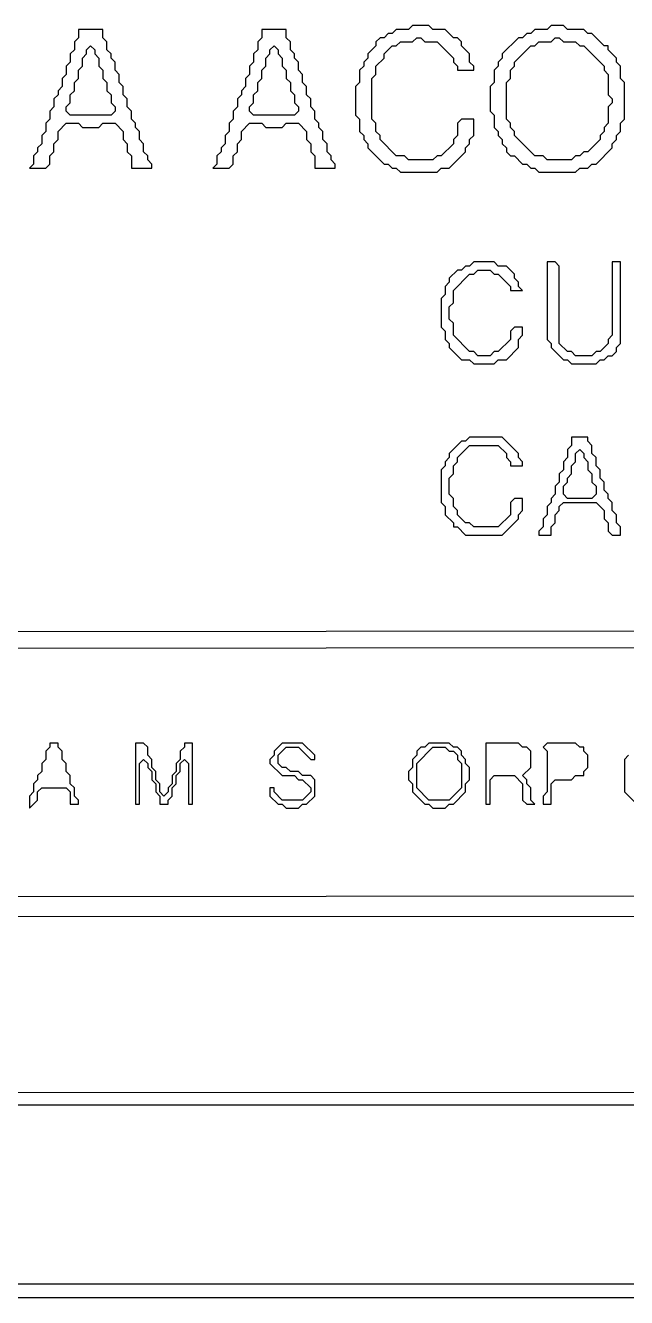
# Model space of a CAD drawing. Extents: x 17 to 323, y -435 to -5.
# Drawn here: x 231.3 to 246.05, y -434.9 to -403.7 of the extents above; entities that cross this region are included whole.
import ezdxf

# ---------------------------------------------------------------- set-up
doc = ezdxf.new("R2010")
doc.units = 0

msp = doc.modelspace()

# ---------------------------------------------------------------- linework, layer by layer
at = {"layer": 'CONTOURS'}
for p, q in [((240.8, -403.7), (240.7, -403.8)), ((241.2, -403.7), (240.8, -403.7)), ((241.3, -403.8), (241.2, -403.7)), ((244.2, -403.7), (244.1, -403.8)), ((244.5, -403.7), (244.2, -403.7)), ((244.6, -403.8), (244.5, -403.7)), ((232.6, -404), (232.5, -404.1)), ((232.6, -403.8), (232.6, -404)), ((233.2, -403.8), (232.6, -403.8)), ((233.2, -404), (233.2, -403.8)), ((233.3, -404.1), (233.2, -404)), ((237.1, -404), (237, -404.1)), ((237.1, -403.8), (237.1, -404)), ((237.7, -403.8), (237.1, -403.8)), ((237.7, -404), (237.7, -403.8)), ((237.8, -404.1), (237.7, -404)), ((240, -404), (239.9, -404.1)), ((240.1, -404), (240, -404)), ((240.2, -403.9), (240.1, -404)), ((240.3, -403.9), (240.2, -403.9)), ((240.4, -403.8), (240.3, -403.9)), ((240.7, -403.8), (240.4, -403.8)), ((240.8, -404.1), (240.9, -404)), ((240.9, -404), (241, -404)), ((241, -404), (241.1, -404.1)), ((241.6, -403.8), (241.3, -403.8)), ((241.8, -404), (241.6, -403.8)), ((241.9, -404), (241.8, -404)), ((242, -404.1), (241.9, -404)), ((243.4, -404), (243, -404.4)), ((243.5, -404), (243.4, -404)), ((243.6, -403.9), (243.5, -404)), ((243.7, -403.9), (243.6, -403.9)), ((243.8, -403.8), (243.7, -403.9)), ((244.1, -403.8), (243.8, -403.8)), ((244.2, -404.1), (244.3, -404)), ((244.3, -404), (244.4, -404)), ((244.4, -404), (244.5, -404.1)), ((245, -403.8), (244.6, -403.8)), ((245.1, -403.9), (245, -403.8)), ((245.2, -403.9), (245.1, -403.9)), ((245.5, -404.2), (245.2, -403.9)), ((232.5, -404.3), (232.4, -404.4)), ((232.5, -404.1), (232.5, -404.3)), ((232.8, -404.3), (232.9, -404.2)), ((232.8, -404.4), (232.8, -404.3)), ((232.9, -404.2), (233, -404.3)), ((233, -404.3), (233, -404.4)), ((233.3, -404.3), (233.3, -404.1)), ((233.4, -404.4), (233.3, -404.3)), ((237, -404.3), (236.9, -404.4)), ((237, -404.1), (237, -404.3)), ((237.3, -404.3), (237.4, -404.2)), ((237.3, -404.4), (237.3, -404.3)), ((237.4, -404.2), (237.5, -404.3)), ((237.5, -404.3), (237.5, -404.4)), ((237.8, -404.3), (237.8, -404.1)), ((237.9, -404.4), (237.8, -404.3)), ((239.9, -404.2), (239.7, -404.4)), ((239.9, -404.1), (239.9, -404.2)), ((240.1, -404.4), (240.3, -404.2)), ((240.3, -404.2), (240.4, -404.2)), ((240.4, -404.2), (240.5, -404.1)), ((240.5, -404.1), (240.8, -404.1)), ((241.1, -404.1), (241.4, -404.1)), ((241.4, -404.1), (241.8, -404.5)), ((242, -404.2), (242, -404.1)), ((242.2, -404.4), (242, -404.2)), ((243.3, -404.6), (243.7, -404.2)), ((243.7, -404.2), (243.8, -404.2)), ((243.8, -404.2), (243.9, -404.1)), ((243.9, -404.1), (244.2, -404.1)), ((244.5, -404.1), (244.8, -404.1)), ((244.8, -404.1), (244.9, -404.2)), ((244.9, -404.2), (245, -404.2)), ((245, -404.2), (245.5, -404.7)), ((245.6, -404.2), (245.5, -404.2)), ((245.6, -404.3), (245.6, -404.2)), ((245.8, -404.5), (245.6, -404.3)), ((232.4, -404.6), (232.3, -404.7)), ((232.4, -404.4), (232.4, -404.6)), ((232.7, -404.5), (232.8, -404.4)), ((232.7, -404.7), (232.7, -404.5)), ((233, -404.4), (233.1, -404.5)), ((233.1, -404.5), (233.1, -404.7)), ((233.4, -404.5), (233.4, -404.4)), ((233.5, -404.6), (233.4, -404.5)), ((233.5, -404.8), (233.5, -404.6)), ((236.9, -404.6), (236.8, -404.7)), ((236.9, -404.4), (236.9, -404.6)), ((237.2, -404.5), (237.3, -404.4)), ((237.2, -404.7), (237.2, -404.5)), ((237.5, -404.4), (237.6, -404.5)), ((237.6, -404.5), (237.6, -404.7)), ((237.9, -404.5), (237.9, -404.4)), ((238, -404.6), (237.9, -404.5)), ((238, -404.8), (238, -404.6)), ((239.7, -404.5), (239.6, -404.6)), ((239.6, -404.6), (239.6, -404.7)), ((239.7, -404.4), (239.7, -404.5)), ((239.9, -404.7), (240.1, -404.5)), ((240.1, -404.5), (240.1, -404.4)), ((241.8, -404.5), (241.8, -404.6)), ((241.8, -404.6), (241.9, -404.7)), ((242.2, -404.6), (242.2, -404.4)), ((242.3, -404.7), (242.2, -404.6)), ((243, -404.5), (242.9, -404.6)), ((242.9, -404.6), (242.9, -404.7)), ((243, -404.4), (243, -404.5)), ((243.3, -404.7), (243.3, -404.6)), ((245.8, -404.6), (245.8, -404.5)), ((245.9, -404.7), (245.8, -404.6)), ((232.3, -404.9), (232.2, -405)), ((232.3, -404.7), (232.3, -404.9)), ((232.6, -404.8), (232.7, -404.7)), ((232.6, -405), (232.6, -404.8)), ((233.1, -404.7), (233.2, -404.8)), ((233.2, -404.8), (233.2, -405)), ((233.6, -404.9), (233.5, -404.8)), ((233.6, -405.1), (233.6, -404.9)), ((236.8, -404.9), (236.7, -405)), ((236.8, -404.7), (236.8, -404.9)), ((237.1, -404.8), (237.2, -404.7)), ((237.1, -405), (237.1, -404.8)), ((237.6, -404.7), (237.7, -404.8)), ((237.7, -404.8), (237.7, -405)), ((238.1, -404.9), (238, -404.8)), ((238.1, -405.1), (238.1, -404.9)), ((239.6, -404.7), (239.5, -404.8)), ((239.5, -404.8), (239.5, -405.1)), ((239.8, -405), (239.9, -404.9)), ((239.9, -404.9), (239.9, -404.7)), ((241.9, -404.7), (241.9, -404.8)), ((241.9, -404.8), (242.3, -404.8)), ((242.3, -404.8), (242.3, -404.7)), ((242.9, -404.7), (242.8, -404.8)), ((242.8, -404.8), (242.8, -405.1)), ((243.2, -404.8), (243.3, -404.7)), ((243.2, -405), (243.2, -404.8)), ((245.5, -404.7), (245.5, -404.8)), ((245.5, -404.8), (245.6, -404.9)), ((245.6, -404.9), (245.6, -405.4)), ((245.9, -405), (245.9, -404.7)), ((232.2, -405.2), (232.1, -405.3)), ((232.2, -405), (232.2, -405.2)), ((232.5, -405.1), (232.6, -405)), ((232.5, -405.3), (232.5, -405.1)), ((233.2, -405), (233.3, -405.1)), ((233.3, -405.1), (233.3, -405.3)), ((233.7, -405.2), (233.6, -405.1)), ((233.7, -405.4), (233.7, -405.2)), ((236.7, -405.2), (236.6, -405.3)), ((236.7, -405), (236.7, -405.2)), ((237, -405.1), (237.1, -405)), ((237, -405.3), (237, -405.1)), ((237.7, -405), (237.8, -405.1)), ((237.8, -405.1), (237.8, -405.3)), ((238.2, -405.2), (238.1, -405.1)), ((238.2, -405.4), (238.2, -405.2)), ((239.5, -405.1), (239.4, -405.2)), ((239.4, -405.2), (239.4, -405.9)), ((239.8, -406), (239.8, -405)), ((242.8, -405.1), (242.7, -405.2)), ((242.7, -405.2), (242.7, -405.8)), ((243.1, -405.1), (243.2, -405)), ((243.1, -406), (243.1, -405.1)), ((246, -405.1), (245.9, -405)), ((246, -406), (246, -405.1)), ((232.1, -405.4), (232, -405.5)), ((232, -405.5), (232, -405.7)), ((232.1, -405.3), (232.1, -405.4)), ((232.4, -405.4), (232.5, -405.3)), ((232.4, -405.6), (232.4, -405.4)), ((233.3, -405.3), (233.4, -405.4)), ((233.4, -405.4), (233.4, -405.6)), ((233.8, -405.5), (233.7, -405.4)), ((233.8, -405.7), (233.8, -405.5)), ((236.6, -405.4), (236.5, -405.5)), ((236.5, -405.5), (236.5, -405.7)), ((236.6, -405.3), (236.6, -405.4)), ((236.9, -405.4), (237, -405.3)), ((236.9, -405.6), (236.9, -405.4)), ((237.8, -405.3), (237.9, -405.4)), ((237.9, -405.4), (237.9, -405.6)), ((238.3, -405.5), (238.2, -405.4)), ((238.3, -405.7), (238.3, -405.5)), ((245.6, -405.4), (245.7, -405.5)), ((245.7, -405.5), (245.7, -405.6)), ((232, -405.7), (231.9, -405.8)), ((231.9, -405.8), (231.9, -406)), ((232.3, -405.7), (232.4, -405.6)), ((232.3, -405.8), (232.3, -405.7)), ((232.4, -405.9), (232.3, -405.8)), ((233.4, -405.9), (232.4, -405.9)), ((233.4, -405.6), (233.5, -405.7)), ((233.5, -405.8), (233.4, -405.9)), ((233.5, -405.7), (233.5, -405.8)), ((233.9, -405.8), (233.8, -405.7)), ((233.9, -406), (233.9, -405.8)), ((236.5, -405.7), (236.4, -405.8)), ((236.4, -405.8), (236.4, -406)), ((236.8, -405.7), (236.9, -405.6)), ((236.8, -405.8), (236.8, -405.7)), ((236.9, -405.9), (236.8, -405.8)), ((237.9, -405.9), (236.9, -405.9)), ((237.9, -405.6), (238, -405.7)), ((238, -405.8), (237.9, -405.9)), ((238, -405.7), (238, -405.8)), ((238.4, -405.8), (238.3, -405.7)), ((238.4, -406), (238.4, -405.8)), ((239.4, -405.9), (239.5, -406)), ((242.7, -405.8), (242.8, -405.9)), ((242.8, -405.9), (242.8, -406.2)), ((245.7, -405.6), (245.6, -405.7)), ((245.6, -405.7), (245.6, -406.1)), ((231.9, -406), (231.8, -406.1)), ((231.8, -406.1), (231.8, -406.3)), ((232.1, -406.3), (232.3, -406.1)), ((232.3, -406.1), (232.6, -406.1)), ((232.6, -406.1), (232.7, -406.2)), ((232.7, -406.2), (233.1, -406.2)), ((233.1, -406.2), (233.2, -406.1)), ((233.2, -406.1), (233.5, -406.1)), ((233.5, -406.1), (233.7, -406.3)), ((234, -406.1), (233.9, -406)), ((234, -406.2), (234, -406.1)), ((234.1, -406.3), (234, -406.2)), ((236.4, -406), (236.3, -406.1)), ((236.3, -406.1), (236.3, -406.3)), ((236.6, -406.3), (236.8, -406.1)), ((236.8, -406.1), (237.1, -406.1)), ((237.1, -406.1), (237.2, -406.2)), ((237.2, -406.2), (237.6, -406.2)), ((237.6, -406.2), (237.7, -406.1)), ((237.7, -406.1), (238, -406.1)), ((238, -406.1), (238.2, -406.3)), ((238.5, -406.1), (238.4, -406)), ((238.5, -406.2), (238.5, -406.1)), ((238.6, -406.3), (238.5, -406.2)), ((239.5, -406), (239.5, -406.3)), ((239.9, -406.1), (239.8, -406)), ((239.9, -406.3), (239.9, -406.1)), ((242, -406), (241.9, -406.1)), ((241.9, -406.1), (241.9, -406.4)), ((242.3, -406), (242, -406)), ((242.3, -406.4), (242.3, -406)), ((242.8, -406.2), (242.9, -406.3)), ((243.2, -406.1), (243.1, -406)), ((243.2, -406.2), (243.2, -406.1)), ((243.3, -406.3), (243.2, -406.2)), ((245.6, -406.1), (245.5, -406.2)), ((245.5, -406.2), (245.5, -406.3)), ((245.9, -406.1), (246, -406)), ((245.9, -406.3), (245.9, -406.1)), ((231.8, -406.3), (231.7, -406.4)), ((231.7, -406.4), (231.7, -406.6)), ((232, -406.6), (232.1, -406.5)), ((232.1, -406.5), (232.1, -406.3)), ((233.7, -406.3), (233.7, -406.5)), ((233.7, -406.5), (233.8, -406.6)), ((234.1, -406.5), (234.1, -406.3)), ((234.2, -406.6), (234.1, -406.5)), ((236.3, -406.3), (236.2, -406.4)), ((236.2, -406.4), (236.2, -406.6)), ((236.5, -406.6), (236.6, -406.5)), ((236.6, -406.5), (236.6, -406.3)), ((238.2, -406.3), (238.2, -406.5)), ((238.2, -406.5), (238.3, -406.6)), ((238.6, -406.5), (238.6, -406.3)), ((238.7, -406.6), (238.6, -406.5)), ((239.5, -406.3), (239.6, -406.4)), ((239.6, -406.4), (239.6, -406.5)), ((239.6, -406.5), (239.7, -406.6)), ((240, -406.4), (239.9, -406.3)), ((240, -406.5), (240, -406.4)), ((240.4, -406.9), (240, -406.5)), ((241.9, -406.4), (241.8, -406.5)), ((241.8, -406.5), (241.8, -406.6)), ((242.2, -406.5), (242.3, -406.4)), ((242.2, -406.6), (242.2, -406.5)), ((242.9, -406.3), (242.9, -406.4)), ((242.9, -406.4), (243, -406.5)), ((243, -406.5), (243, -406.6)), ((243.3, -406.4), (243.3, -406.3)), ((243.8, -406.9), (243.3, -406.4)), ((245.4, -406.5), (245.1, -406.8)), ((245.5, -406.3), (245.4, -406.4)), ((245.4, -406.4), (245.4, -406.5)), ((245.7, -406.6), (245.8, -406.5)), ((245.8, -406.4), (245.9, -406.3)), ((245.8, -406.5), (245.8, -406.4)), ((231.6, -406.8), (231.5, -406.9)), ((231.7, -406.6), (231.6, -406.7)), ((231.6, -406.7), (231.6, -406.8)), ((231.9, -406.9), (232, -406.8)), ((232, -406.8), (232, -406.6)), ((233.8, -406.6), (233.8, -406.8)), ((233.8, -406.8), (233.9, -406.9)), ((234.2, -406.8), (234.2, -406.6)), ((234.3, -406.9), (234.2, -406.8)), ((236.1, -406.8), (236, -406.9)), ((236.2, -406.6), (236.1, -406.7)), ((236.1, -406.7), (236.1, -406.8)), ((236.4, -406.9), (236.5, -406.8)), ((236.5, -406.8), (236.5, -406.6)), ((238.3, -406.6), (238.3, -406.8)), ((238.3, -406.8), (238.4, -406.9)), ((238.7, -406.8), (238.7, -406.6)), ((238.8, -406.9), (238.7, -406.8)), ((239.7, -406.6), (239.7, -406.7)), ((239.7, -406.7), (240.1, -407.1)), ((241.8, -406.6), (241.5, -406.9)), ((241.7, -407.2), (242.1, -406.8)), ((242.1, -406.7), (242.2, -406.6)), ((242.1, -406.8), (242.1, -406.7)), ((243, -406.6), (243.1, -406.7)), ((243.1, -406.7), (243.1, -406.8)), ((243.1, -406.8), (243.2, -406.9)), ((245, -406.8), (244.9, -406.9)), ((245.1, -406.8), (245, -406.8)), ((245.3, -407.1), (245.7, -406.7)), ((245.7, -406.7), (245.7, -406.6)), ((231.5, -407.1), (231.4, -407.2)), ((231.5, -406.9), (231.5, -407.1)), ((231.8, -407.2), (231.9, -407.1)), ((231.9, -407.1), (231.9, -406.9)), ((233.9, -406.9), (233.9, -407.2)), ((234.3, -407), (234.3, -406.9)), ((234.4, -407.1), (234.3, -407)), ((234.4, -407.2), (234.4, -407.1)), ((236, -407.1), (235.9, -407.2)), ((236, -406.9), (236, -407.1)), ((236.3, -407.2), (236.4, -407.1)), ((236.4, -407.1), (236.4, -406.9)), ((238.4, -406.9), (238.4, -407.2)), ((238.8, -407), (238.8, -406.9)), ((238.9, -407.1), (238.8, -407)), ((238.9, -407.2), (238.9, -407.1)), ((240.1, -407.1), (240.2, -407.1)), ((240.2, -407.1), (240.3, -407.2)), ((240.6, -406.9), (240.4, -406.9)), ((240.7, -407), (240.6, -406.9)), ((241.3, -407), (240.7, -407)), ((241.4, -406.9), (241.3, -407)), ((241.5, -406.9), (241.4, -406.9)), ((243.2, -406.9), (243.3, -406.9)), ((243.3, -406.9), (243.5, -407.1)), ((243.5, -407.1), (243.6, -407.1)), ((243.6, -407.1), (243.7, -407.2)), ((244, -406.9), (243.8, -406.9)), ((244.1, -407), (244, -406.9)), ((244.7, -407), (244.1, -407)), ((244.8, -406.9), (244.7, -407)), ((244.9, -406.9), (244.8, -406.9)), ((245.1, -407.2), (245.2, -407.1)), ((245.2, -407.1), (245.3, -407.1)), ((231.4, -407.2), (231.8, -407.2)), ((233.9, -407.2), (234.4, -407.2)), ((235.9, -407.2), (236.3, -407.2)), ((238.4, -407.2), (238.9, -407.2)), ((240.3, -407.2), (240.4, -407.2)), ((240.4, -407.2), (240.5, -407.3)), ((240.5, -407.3), (241.4, -407.3)), ((241.4, -407.3), (241.5, -407.2)), ((241.5, -407.2), (241.7, -407.2)), ((243.7, -407.2), (243.8, -407.2)), ((243.8, -407.2), (243.9, -407.3)), ((243.9, -407.3), (244.8, -407.3)), ((244.8, -407.3), (244.9, -407.2)), ((244.9, -407.2), (245.1, -407.2)), ((242.1, -409.6), (242, -409.7)), ((242.2, -409.6), (242.1, -409.6)), ((242.3, -409.5), (242.2, -409.6)), ((242.8, -409.5), (242.3, -409.5)), ((242.9, -409.6), (242.8, -409.5)), ((243.1, -409.6), (242.9, -409.6)), ((243.3, -409.8), (243.1, -409.6)), ((244.1, -409.5), (244.1, -411.4)), ((244.3, -409.5), (244.1, -409.5)), ((244.4, -409.6), (244.3, -409.5)), ((244.4, -411.5), (244.4, -409.6)), ((245.9, -409.5), (245.7, -409.5)), ((245.7, -409.5), (245.7, -411.3)), ((245.9, -411.5), (245.9, -409.5)), ((241.9, -409.7), (241.7, -409.9)), ((241.7, -409.9), (241.7, -410)), ((241.8, -410.2), (242.2, -409.8)), ((242, -409.7), (241.9, -409.7)), ((242.2, -409.8), (242.3, -409.8)), ((242.3, -409.8), (242.4, -409.7)), ((242.4, -409.7), (242.7, -409.7)), ((242.7, -409.7), (242.8, -409.8)), ((242.8, -409.8), (242.9, -409.8)), ((242.9, -409.8), (243.2, -410.1)), ((243.3, -409.9), (243.3, -409.8)), ((243.4, -410), (243.3, -409.9)), ((241.7, -410), (241.6, -410.1)), ((241.6, -410.1), (241.6, -410.3)), ((241.8, -410.5), (241.8, -410.2)), ((243.2, -410.1), (243.2, -410.2)), ((243.2, -410.2), (243.5, -410.2)), ((243.4, -410.1), (243.4, -410)), ((243.5, -410.2), (243.4, -410.1)), ((241.6, -410.3), (241.5, -410.4)), ((241.5, -410.4), (241.5, -411.1)), ((241.7, -410.6), (241.8, -410.5)), ((241.7, -410.9), (241.7, -410.6)), ((241.8, -411), (241.7, -410.9)), ((241.5, -411.1), (241.6, -411.2)), ((241.6, -411.2), (241.6, -411.4)), ((241.8, -411.3), (241.8, -411)), ((243.3, -411.1), (243.2, -411.2)), ((243.2, -411.2), (243.2, -411.4)), ((243.5, -411.1), (243.3, -411.1)), ((243.5, -411.3), (243.5, -411.1)), ((241.6, -411.4), (241.7, -411.5)), ((241.7, -411.5), (241.7, -411.6)), ((242.2, -411.7), (241.8, -411.3)), ((243.2, -411.4), (242.9, -411.7)), ((243.4, -411.4), (243.5, -411.3)), ((243.4, -411.6), (243.4, -411.4)), ((244.1, -411.4), (244.2, -411.5)), ((244.2, -411.5), (244.2, -411.6)), ((244.6, -411.7), (244.4, -411.5)), ((245.6, -411.5), (245.4, -411.7)), ((245.7, -411.3), (245.6, -411.4)), ((245.6, -411.4), (245.6, -411.5)), ((245.8, -411.6), (245.9, -411.5)), ((241.7, -411.6), (242, -411.9)), ((242.3, -411.7), (242.2, -411.7)), ((242.4, -411.8), (242.3, -411.7)), ((242.7, -411.8), (242.4, -411.8)), ((242.8, -411.7), (242.7, -411.8)), ((242.9, -411.7), (242.8, -411.7)), ((243.1, -411.9), (243.4, -411.6)), ((244.2, -411.6), (244.5, -411.9)), ((244.7, -411.7), (244.6, -411.7)), ((244.8, -411.8), (244.7, -411.7)), ((245.2, -411.8), (244.8, -411.8)), ((245.3, -411.7), (245.2, -411.8)), ((245.4, -411.7), (245.3, -411.7)), ((245.5, -411.9), (245.6, -411.8)), ((245.6, -411.8), (245.7, -411.8)), ((245.7, -411.8), (245.8, -411.7)), ((245.8, -411.7), (245.8, -411.6)), ((242, -411.9), (242.2, -411.9)), ((242.2, -411.9), (242.3, -412)), ((242.3, -412), (242.8, -412)), ((242.8, -412), (242.9, -411.9)), ((242.9, -411.9), (243.1, -411.9)), ((244.5, -411.9), (244.6, -411.9)), ((244.6, -411.9), (244.7, -412)), ((244.7, -412), (245.3, -412)), ((245.3, -412), (245.4, -411.9)), ((245.4, -411.9), (245.5, -411.9)), ((242, -413.9), (241.7, -414.2)), ((241.9, -414.3), (242.2, -414)), ((242.1, -413.9), (242, -413.9)), ((242.2, -413.8), (242.1, -413.9)), ((243, -413.8), (242.2, -413.8)), ((242.2, -414), (242.9, -414)), ((242.9, -414), (243.1, -414.2)), ((243.4, -414.2), (243, -413.8)), ((244.7, -414), (244.6, -414.1)), ((244.7, -413.8), (244.7, -414)), ((245.1, -413.8), (244.7, -413.8)), ((245.1, -413.9), (245.1, -413.8)), ((245.2, -414), (245.1, -413.9)), ((245.2, -414.2), (245.2, -414)), ((241.7, -414.3), (241.6, -414.4)), ((241.7, -414.2), (241.7, -414.3)), ((241.9, -414.4), (241.9, -414.3)), ((243.1, -414.2), (243.1, -414.3)), ((243.1, -414.3), (243.2, -414.4)), ((243.4, -414.3), (243.4, -414.2)), ((243.5, -414.4), (243.4, -414.3)), ((244.6, -414.3), (244.5, -414.4)), ((244.6, -414.1), (244.6, -414.3)), ((244.8, -414.2), (244.9, -414.1)), ((244.8, -414.4), (244.8, -414.2)), ((244.9, -414.1), (245, -414.2)), ((245, -414.2), (245, -414.3)), ((245, -414.3), (245.1, -414.4)), ((245.3, -414.3), (245.2, -414.2)), ((245.3, -414.5), (245.3, -414.3)), ((241.6, -414.5), (241.5, -414.6)), ((241.5, -414.6), (241.5, -415.4)), ((241.6, -414.4), (241.6, -414.5)), ((241.8, -414.5), (241.9, -414.4)), ((241.8, -414.7), (241.8, -414.5)), ((243.2, -414.4), (243.2, -414.5)), ((243.2, -414.5), (243.5, -414.5)), ((243.5, -414.5), (243.5, -414.4)), ((244.5, -414.6), (244.4, -414.7)), ((244.5, -414.4), (244.5, -414.6)), ((244.7, -414.5), (244.8, -414.4)), ((244.7, -414.7), (244.7, -414.5)), ((245.1, -414.4), (245.1, -414.6)), ((245.1, -414.6), (245.2, -414.7)), ((245.4, -414.6), (245.3, -414.5)), ((245.4, -414.8), (245.4, -414.6)), ((241.7, -414.8), (241.8, -414.7)), ((241.7, -415.2), (241.7, -414.8)), ((244.4, -414.9), (244.3, -415)), ((244.4, -414.7), (244.4, -414.9)), ((244.5, -415), (244.6, -414.9)), ((244.6, -414.8), (244.7, -414.7)), ((244.6, -414.9), (244.6, -414.8)), ((245.2, -414.7), (245.2, -414.9)), ((245.2, -414.9), (245.3, -415)), ((245.5, -414.9), (245.4, -414.8)), ((245.5, -415.1), (245.5, -414.9)), ((241.8, -415.3), (241.7, -415.2)), ((244.3, -415.2), (244.2, -415.3)), ((244.3, -415), (244.3, -415.2)), ((244.5, -415.2), (244.5, -415)), ((244.6, -415.3), (244.5, -415.2)), ((245.3, -415.2), (245.2, -415.3)), ((245.3, -415), (245.3, -415.2)), ((245.6, -415.2), (245.5, -415.1)), ((245.6, -415.3), (245.6, -415.2)), ((241.5, -415.4), (241.6, -415.5)), ((241.6, -415.5), (241.6, -415.7)), ((241.8, -415.5), (241.8, -415.3)), ((241.9, -415.6), (241.8, -415.5)), ((243.3, -415.3), (243.2, -415.4)), ((243.2, -415.4), (243.2, -415.7)), ((243.5, -415.3), (243.3, -415.3)), ((243.5, -415.6), (243.5, -415.3)), ((244.2, -415.4), (244.1, -415.5)), ((244.1, -415.5), (244.1, -415.7)), ((244.2, -415.3), (244.2, -415.4)), ((244.4, -415.5), (244.5, -415.4)), ((244.4, -415.6), (244.4, -415.5)), ((244.5, -415.4), (245.3, -415.4)), ((245.2, -415.3), (244.6, -415.3)), ((245.3, -415.4), (245.5, -415.6)), ((245.7, -415.4), (245.6, -415.3)), ((245.7, -415.6), (245.7, -415.4)), ((241.6, -415.7), (241.8, -415.9)), ((241.9, -415.7), (241.9, -415.6)), ((242.1, -415.9), (241.9, -415.7)), ((243.2, -415.7), (242.9, -416)), ((243, -416.2), (243.4, -415.8)), ((243.4, -415.7), (243.5, -415.6)), ((243.4, -415.8), (243.4, -415.7)), ((244.1, -415.7), (244, -415.8)), ((244, -415.8), (244, -416)), ((244.3, -415.7), (244.4, -415.6)), ((244.3, -415.9), (244.3, -415.7)), ((245.5, -415.6), (245.5, -415.8)), ((245.5, -415.8), (245.6, -415.9)), ((245.8, -415.7), (245.7, -415.6)), ((245.8, -415.9), (245.8, -415.7)), ((241.8, -415.9), (241.8, -416)), ((241.8, -416), (241.9, -416)), ((241.9, -416), (242.1, -416.2)), ((242.2, -415.9), (242.1, -415.9)), ((242.1, -416.2), (243, -416.2)), ((242.3, -416), (242.2, -415.9)), ((242.9, -416), (242.3, -416)), ((244, -416), (243.9, -416.1)), ((243.9, -416.1), (243.9, -416.2)), ((243.9, -416.2), (244.2, -416.2)), ((244.2, -416), (244.3, -415.9)), ((244.2, -416.2), (244.2, -416)), ((245.6, -415.9), (245.6, -416.1)), ((245.6, -416.1), (245.7, -416.2)), ((245.7, -416.2), (245.9, -416.2)), ((245.9, -416), (245.8, -415.9)), ((245.9, -416.2), (245.9, -416)), ((291.4, -418.5), (208.9, -418.6)), ((208.8, -419), (291.3, -418.9)), ((231.9, -421.4), (231.8, -421.5)), ((231.8, -421.5), (231.8, -421.7)), ((232.1, -421.3), (231.9, -421.3)), ((231.9, -421.3), (231.9, -421.4)), ((232.1, -421.4), (232.1, -421.3)), ((232.2, -421.5), (232.1, -421.4)), ((232.2, -421.7), (232.2, -421.5)), ((234, -421.3), (234, -422.8)), ((234.2, -421.3), (234, -421.3)), ((234.3, -421.4), (234.2, -421.3)), ((234.3, -421.6), (234.3, -421.4)), ((235.2, -421.4), (235.1, -421.5)), ((235.1, -421.5), (235.1, -421.7)), ((235.4, -421.3), (235.2, -421.3)), ((235.2, -421.3), (235.2, -421.4)), ((235.4, -422.8), (235.4, -421.3)), ((237.6, -421.3), (237.4, -421.5)), ((237.4, -421.5), (237.4, -421.6)), ((237.5, -421.6), (237.7, -421.4)), ((238.1, -421.3), (237.6, -421.3)), ((237.7, -421.4), (238, -421.4)), ((238, -421.4), (238.3, -421.7)), ((238.4, -421.6), (238.1, -421.3)), ((240.9, -421.8), (241.3, -421.4)), ((241, -421.4), (240.9, -421.5)), ((240.9, -421.5), (240.9, -421.6)), ((241.1, -421.4), (241, -421.4)), ((241.2, -421.3), (241.1, -421.4)), ((241.7, -421.3), (241.2, -421.3)), ((241.3, -421.4), (241.6, -421.4)), ((241.6, -421.4), (241.7, -421.5)), ((241.8, -421.4), (241.7, -421.3)), ((241.7, -421.5), (241.8, -421.5)), ((241.9, -421.4), (241.8, -421.4)), ((241.8, -421.5), (241.9, -421.6)), ((242, -421.5), (241.9, -421.4)), ((242, -421.6), (242, -421.5)), ((242.6, -421.3), (242.6, -422.8)), ((243.4, -421.3), (242.6, -421.3)), ((243.5, -421.4), (243.4, -421.3)), ((243.6, -421.4), (243.5, -421.4)), ((243.7, -421.5), (243.6, -421.4)), ((243.7, -421.9), (243.7, -421.5)), ((244.1, -421.3), (244, -421.4)), ((244, -421.4), (244.1, -421.5)), ((244.8, -421.3), (244.1, -421.3)), ((244.1, -421.5), (244.1, -422.5)), ((244.9, -421.4), (244.8, -421.3)), ((245, -421.4), (244.9, -421.4)), ((245, -421.5), (245, -421.4)), ((245.1, -421.6), (245, -421.5)), ((231.8, -421.7), (231.7, -421.8)), ((231.7, -421.8), (231.7, -422)), ((232.3, -421.8), (232.2, -421.7)), ((232.3, -422), (232.3, -421.8)), ((234.1, -421.8), (234.2, -421.7)), ((234.1, -422.8), (234.1, -421.8)), ((234.2, -421.7), (234.3, -421.8)), ((234.4, -421.7), (234.3, -421.6)), ((234.3, -421.8), (234.3, -421.9)), ((234.4, -421.9), (234.4, -421.7)), ((235.1, -421.7), (235, -421.8)), ((235, -421.8), (235, -422)), ((235.1, -421.8), (235.2, -421.7)), ((235.1, -422), (235.1, -421.8)), ((235.2, -421.7), (235.3, -421.8)), ((235.3, -421.8), (235.3, -422.8)), ((237.4, -421.6), (237.3, -421.7)), ((237.3, -421.7), (237.3, -421.8)), ((237.3, -421.8), (237.6, -422.1)), ((237.5, -421.8), (237.5, -421.6)), ((237.6, -421.9), (237.5, -421.8)), ((238.3, -421.7), (238.4, -421.7)), ((238.4, -421.7), (238.4, -421.6)), ((240.9, -421.6), (240.8, -421.7)), ((240.8, -421.7), (240.8, -421.9)), ((240.9, -422.4), (240.9, -421.8)), ((241.9, -421.6), (241.9, -421.7)), ((241.9, -421.7), (242, -421.8)), ((242.1, -421.7), (242, -421.6)), ((242, -421.8), (242, -422.4)), ((242.1, -421.8), (242.1, -421.7)), ((242.2, -421.9), (242.1, -421.8)), ((245.1, -421.9), (245.1, -421.6)), ((246.1, -421.6), (246, -421.7)), ((246, -421.7), (246, -422.5)), ((231.7, -422), (231.6, -422.1)), ((231.6, -422.1), (231.6, -422.2)), ((232.4, -422.1), (232.3, -422)), ((232.4, -422.3), (232.4, -422.1)), ((234.3, -421.9), (234.4, -422)), ((234.5, -422), (234.4, -421.9)), ((234.4, -422), (234.4, -422.2)), ((234.5, -422.2), (234.5, -422)), ((235, -422), (234.9, -422.1)), ((234.9, -422.1), (234.9, -422.3)), ((235, -422.1), (235.1, -422)), ((235, -422.3), (235, -422.1)), ((237.7, -421.9), (237.6, -421.9)), ((237.6, -422.1), (237.9, -422.1)), ((237.8, -422), (237.7, -421.9)), ((238, -422), (237.8, -422)), ((237.9, -422.1), (238, -422.2)), ((238.1, -422.1), (238, -422)), ((238.3, -422.1), (238.1, -422.1)), ((238.4, -422.2), (238.3, -422.1)), ((240.8, -421.9), (240.7, -422)), ((240.7, -422), (240.7, -422.2)), ((242.2, -422.2), (242.2, -421.9)), ((242.7, -422.2), (242.8, -422.1)), ((242.8, -422.1), (243.3, -422.1)), ((243.3, -422.1), (243.5, -422.3)), ((243.5, -422.1), (243.7, -421.9)), ((243.6, -422.2), (243.5, -422.1)), ((244.7, -422.2), (244.8, -422.1)), ((244.8, -422.1), (245, -422.1)), ((245, -422), (245.1, -421.9)), ((245, -422.1), (245, -422)), ((231.6, -422.2), (231.5, -422.3)), ((231.5, -422.3), (231.5, -422.5)), ((231.6, -422.5), (231.7, -422.4)), ((231.7, -422.4), (232.3, -422.4)), ((232.3, -422.4), (232.4, -422.5)), ((232.5, -422.4), (232.4, -422.3)), ((232.5, -422.6), (232.5, -422.4)), ((234.4, -422.2), (234.5, -422.3)), ((234.6, -422.3), (234.5, -422.2)), ((234.5, -422.3), (234.5, -422.5)), ((234.6, -422.5), (234.6, -422.3)), ((234.9, -422.3), (234.8, -422.4)), ((234.8, -422.4), (234.8, -422.5)), ((234.9, -422.4), (235, -422.3)), ((234.9, -422.6), (234.9, -422.4)), ((237.4, -422.4), (237.3, -422.4)), ((237.3, -422.4), (237.3, -422.6)), ((237.4, -422.5), (237.4, -422.4)), ((238, -422.2), (238.1, -422.2)), ((238.1, -422.2), (238.3, -422.4)), ((238.3, -422.4), (238.3, -422.5)), ((238.4, -422.6), (238.4, -422.2)), ((240.7, -422.2), (240.8, -422.3)), ((240.8, -422.3), (240.8, -422.5)), ((241.2, -422.7), (240.9, -422.4)), ((242, -422.4), (241.7, -422.7)), ((242.1, -422.3), (242.2, -422.2)), ((242.1, -422.5), (242.1, -422.3)), ((242.7, -422.8), (242.7, -422.2)), ((243.5, -422.3), (243.5, -422.7)), ((243.6, -422.3), (243.6, -422.2)), ((243.7, -422.4), (243.6, -422.3)), ((243.7, -422.7), (243.7, -422.4)), ((244.2, -422.3), (244.3, -422.2)), ((244.2, -422.8), (244.2, -422.3)), ((244.3, -422.2), (244.7, -422.2)), ((231.5, -422.5), (231.4, -422.6)), ((231.4, -422.6), (231.4, -422.9)), ((231.4, -422.9), (231.6, -422.7)), ((231.6, -422.7), (231.6, -422.5)), ((232.4, -422.5), (232.4, -422.8)), ((232.6, -422.7), (232.5, -422.6)), ((232.6, -422.8), (232.6, -422.7)), ((234.5, -422.5), (234.6, -422.6)), ((234.7, -422.6), (234.6, -422.5)), ((234.6, -422.6), (234.6, -422.8)), ((234.8, -422.5), (234.7, -422.6)), ((234.8, -422.7), (234.9, -422.6)), ((234.8, -422.8), (234.8, -422.7)), ((237.3, -422.6), (237.5, -422.8)), ((237.6, -422.7), (237.4, -422.5)), ((238.1, -422.7), (237.6, -422.7)), ((238.3, -422.5), (238.1, -422.7)), ((238.2, -422.8), (238.4, -422.6)), ((240.8, -422.5), (241.1, -422.8)), ((241.7, -422.7), (241.2, -422.7)), ((241.8, -422.8), (242.1, -422.5)), ((243.5, -422.7), (243.6, -422.8)), ((243.8, -422.8), (243.7, -422.7)), ((244.1, -422.5), (244, -422.6)), ((244, -422.6), (244, -422.8)), ((246, -422.5), (246.3, -422.8)), ((232.4, -422.8), (232.6, -422.8)), ((234, -422.8), (234.1, -422.8)), ((234.6, -422.8), (234.8, -422.8)), ((235.3, -422.8), (235.4, -422.8)), ((237.5, -422.8), (237.6, -422.8)), ((237.6, -422.8), (237.7, -422.9)), ((237.7, -422.9), (238, -422.9)), ((238, -422.9), (238.1, -422.8)), ((238.1, -422.8), (238.2, -422.8)), ((241.1, -422.8), (241.2, -422.8)), ((241.2, -422.8), (241.3, -422.9)), ((241.3, -422.9), (241.6, -422.9)), ((241.6, -422.9), (241.7, -422.8)), ((241.7, -422.8), (241.8, -422.8)), ((242.6, -422.8), (242.7, -422.8)), ((243.6, -422.8), (243.8, -422.8)), ((244, -422.8), (244.2, -422.8)), ((291.4, -425), (208.9, -425.1)), ((26.3, -425.4), (313.2, -425.6)), ((317.7, -429.9), (21.8, -429.8)), ((21.5, -430.1), (318.1, -430.2)), ((322.4, -434.6), (17.2, -434.5)), ((16.9, -434.9), (322.7, -434.9))]:
    msp.add_line(p, q, dxfattribs=at)

doc.saveas('drawing.dxf')
